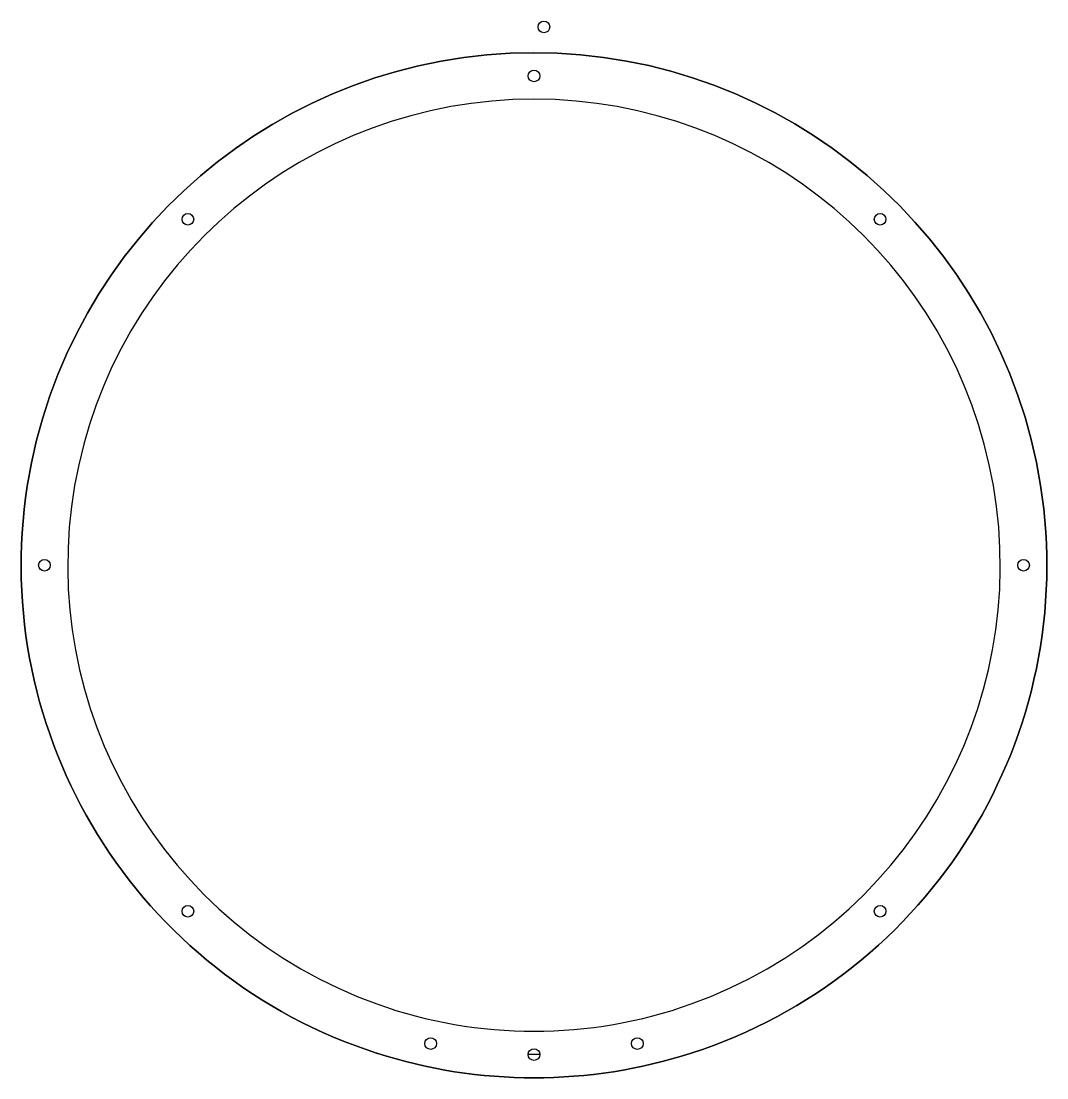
# Model space of a CAD drawing. Header units: inches. Extents: x -5.5 to 5.5, y -5.5 to 5.8.
import ezdxf

# ---------------------------------------------------------------- set-up
doc = ezdxf.new("R2010")
doc.units = ezdxf.units.IN
doc.header["$MEASUREMENT"] = 0

msp = doc.modelspace()

# ---------------------------------------------------------------- linework, layer by layer
msp.add_line((0.063, -5.25), (-0.062, -5.25))
for points in [[(-1.68, -5.237, -6.378905), (1.686, -5.235, -0.157041), (-1.686, -5.235)], [(-1.686, -5.235, 0.157041), (1.686, -5.235, 6.378905), (-1.68, -5.237)]]:
    msp.add_lwpolyline(points, format="xyb")
msp.add_lwpolyline([(1.686, -4.707, 5.757956), (-1.686, -4.707, 0.173673)], format="xyb", close=True)
for centre in [(0.106, 5.776), (0, 5.25), (-3.712, 3.712), (3.712, 3.712), (-5.25, 0), (5.25, 0), (-3.712, -3.712), (3.712, -3.712), (-1.108, -5.132), (1.108, -5.132), (0, -5.25)]:
    msp.add_circle(centre, 0.0625)

doc.saveas('drawing.dxf')
